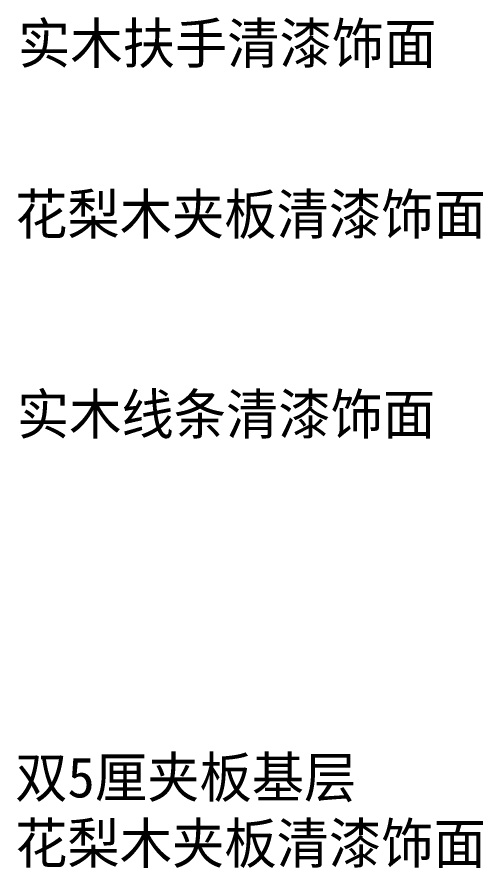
# Model space of a CAD drawing. Header units: metres. Extents: x 0 to 3549, y 0 to 4600.
# Drawn here: x 3072 to 3535, y 2529 to 3375 of the extents above; entities that cross this region are included whole.
import ezdxf

# ---------------------------------------------------------------- set-up
doc = ezdxf.new("R2010")
doc.units = ezdxf.units.M
doc.layers.add('TEXT', color=3, linetype='Continuous')

msp = doc.modelspace()

# ---------------------------------------------------------------- texts
at = {"layer": 'TEXT'}
for s, p in [('实木扶手清漆饰面', (3072.88, 3328.5)), ('花梨木夹板清漆饰面 ', (3069.97, 3158.76)), ('实木线条清漆饰面', (3071.74, 2960.09)), ('双5厘夹板基层', (3070.07, 2599.42)), ('花梨木夹板清漆饰面 ', (3069.97, 2533.82))]:
    msp.add_text(s, height=40, dxfattribs=at).set_placement(p)

doc.saveas('drawing.dxf')
